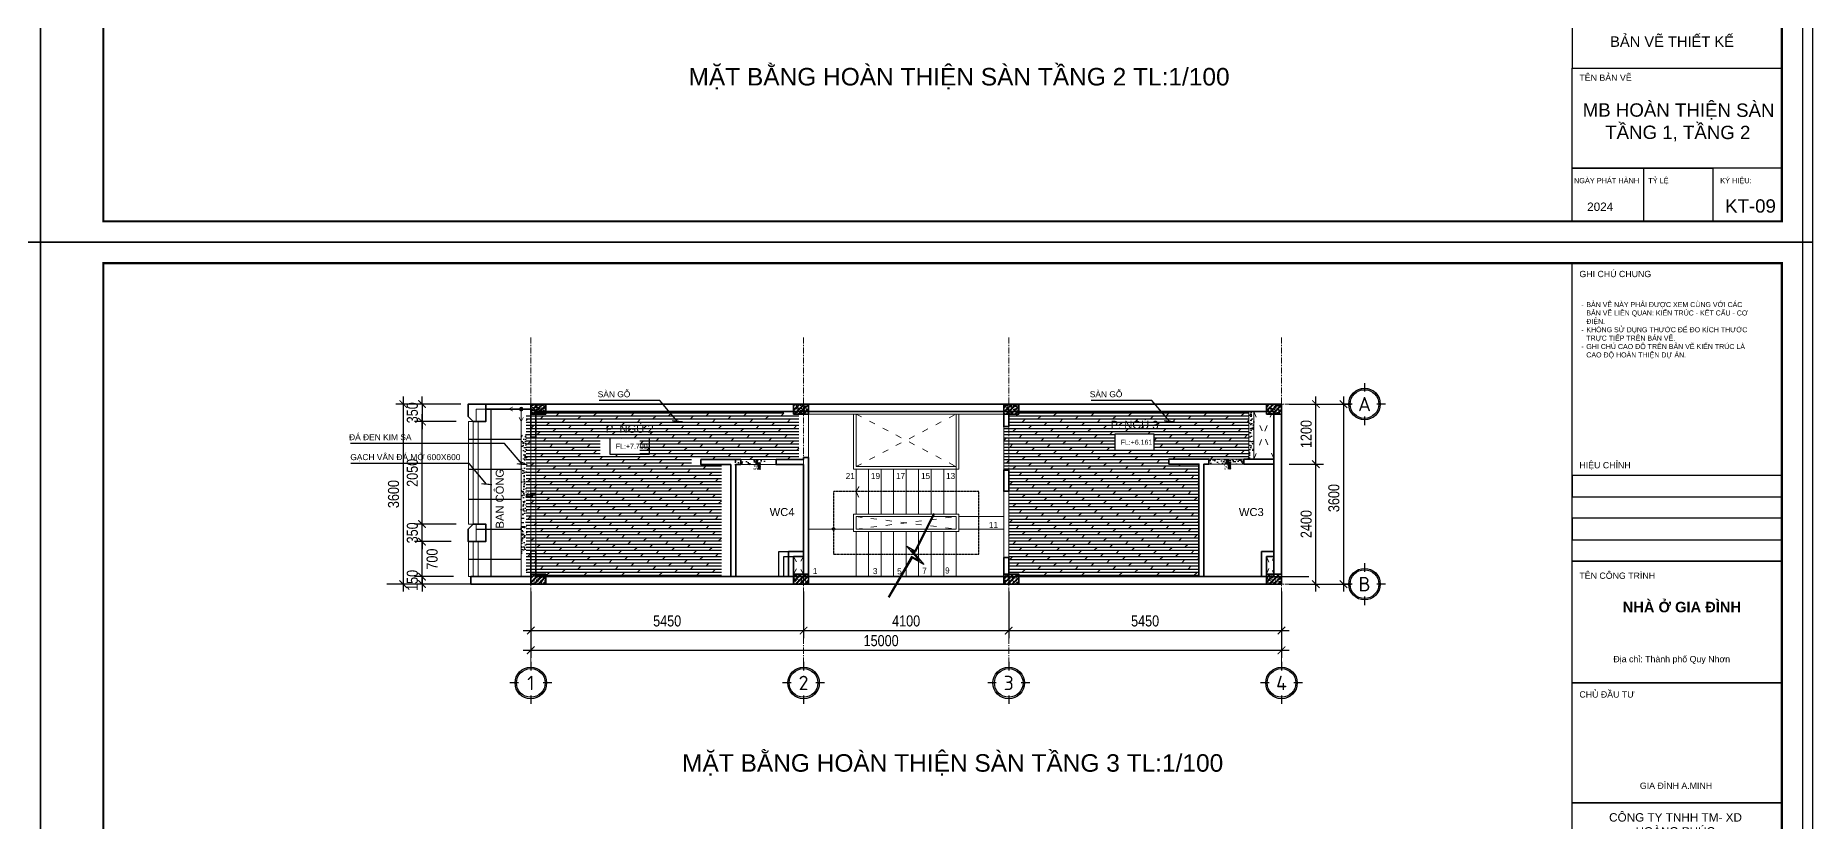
# Model space of a CAD drawing. Header units: inches. Extents: x 236662 to 497023, y -248575 to 81795.
# Drawn here: x 388193 to 423698, y -39983 to -24273 of the extents above; entities that cross this region are included whole.
import ezdxf
from ezdxf.enums import TextEntityAlignment as Align

# ---------------------------------------------------------------- set-up
doc = ezdxf.new("R2010")
doc.units = ezdxf.units.IN
doc.header["$LTSCALE"] = 10
doc.header["$MEASUREMENT"] = 0
for name, pattern in [('ACAD_ISO03W100', [30, 12, -18]), ('CENTER', [2, 1.25, -0.25, 0.25, -0.25]), ('DASHED2', [0.375, 0.25, -0.125])]:
    doc.linetypes.add(name, pattern=pattern)
for name, color, linetype in [('01. HP_TEXT', 9, 'Continuous'), ('07. HP_KY HIEU', 43, 'Continuous'), ('07. HP_KY HIEU @ 1', 43, 'Continuous'), ('08. HP_DIM', 118, 'Continuous'), ('hach', 7, 'Continuous'), ('TEXT', 2, 'Continuous')]:
    doc.layers.add(name, color=color, linetype=linetype)
for name, color, linetype, lineweight in [('02. HP_BE TONG', 1, 'Continuous', 35), ('03. HP_TUONG', 2, 'Continuous', 35), ('05. HP_TRUC', 251, 'CENTER', 5), ('06. HP_THAY 1', 134, 'Continuous', 15), ('06. HP_THAY 2', 147, 'Continuous', 13), ('09_HP_HATCH', 8, 'Continuous', 5), ('14. HP_OPENING', 250, 'ACAD_ISO03W100', 5), ('GHICHU', 7, 'Continuous', 9), ('N KHUAT', 8, 'Continuous', 5)]:
    doc.layers.add(name, color=color, linetype=linetype, lineweight=lineweight)
doc.layers.add('Tpl_Bound', color=1, linetype='Continuous', plot=False)
doc.styles.add('AVO', font='VAVOB.TTF')
doc.styles.add('BAOANNOTE', font='arial.ttf', dxfattribs={"width": 0.8})
doc.styles.add('ISOCP50', font='isocpeur.ttf')
doc.styles.get("Standard").update_dxf_attribs({"font": 'arial.ttf'})
doc.styles.add('TA1', font='arial.ttf')
doc.styles.add('Tahoma', font='tahoma.ttf')
doc.styles.add('TEXT (none)', font='arial.ttf')
doc.styles.add('text2', font='VHELVCN.TTF')
doc.dimstyles.new('AL-100', dxfattribs={"dimtxt": 220, "dimasz": 150, "dimexe": 150, "dimexo": 150, "dimgap": 80, "dimtad": 1, "dimdec": 0, "dimzin": 9, "dimtxsty": 'text2', "dimblk": 'ARCHTICK', "dimcen": 1, "dimdle": 150, "dimclrd": 256, "dimclre": 256, "dimclrt": 7, "dimadec": 0, "dimazin": 0, "dimtfac": 1, "dimtdec": 0, "dimtix": 1, "dimtmove": 2, "dimatfit": 3, "dimldrblk": 'ARCHTICK', "dimfxl": 1, "dimtolj": 1, "dimtzin": 0, "dimlwd": -1, "dimlwe": -1, "dimarcsym": 0})
pattern_1 = [(50, (35217.4, 0), (179.315046, -15.688034), [18.75, -206.25]), (355, (35217.4, 0), (-34.68783, 188.04803), [15, -165]), (100.451444, (35232.35, -1.3), (144.62721, 172.36), [15.93505, -175.28553]), (46.1842, (35217.4, 50), (266.81033, -41.37982), [28.125, -309.375]), (96.635635, (35239.64, 46.55), (233.66549, 243.52965), [23.90259, -262.92844]), (351.18416, (35217.4, 50), (233.66549, 243.52965), [22.5, -247.5]), (21, (35242.4, 37.5), (149.226763, -100.65472), [18.75, -206.25]), (326, (35242.4, 37.5), (60.82883, 181.28751), [15, -165]), (71.451445, (35254.84, 29.11), (210.055594, 80.63279), [15.93505, -175.28553]), (37.5, (35217.41, 0), (3.039964, 83.223463), [0, -163, 0, -167.5, 0, -165.625]), (7.5, (35217.41, 0), (65.767384, 98.602928), [0, -95.5, 0, -159.25, 0, -63.125]), (327.5, (35161.66, 0), (133.455609, -5.638718), [0, -62.5, 0, -195, 0, -258.75]), (317.5, (35136.66, 0), (145.796542, 25.026246), [0, -81.25, 0, -129.5, 0, -183.75])]
pattern_2 = [(50, (35409.35, 0), (179.315046, -15.688034), [18.75, -206.25]), (355, (35409.35, 0), (-34.68783, 188.04803), [15, -165]), (100.451444, (35424.3, -1.3), (144.62721, 172.36), [15.93505, -175.28553]), (46.1842, (35409.35, 50), (266.81033, -41.37982), [28.125, -309.375]), (96.635635, (35431.6, 46.55), (233.66549, 243.52965), [23.90259, -262.92844]), (351.18416, (35409.35, 50), (233.66549, 243.52965), [22.5, -247.5]), (21, (35434.35, 37.5), (149.226763, -100.65472), [18.75, -206.25]), (326, (35434.35, 37.5), (60.82883, 181.28751), [15, -165]), (71.451445, (35446.79, 29.11), (210.055594, 80.63279), [15.93505, -175.28553]), (37.5, (35409.35, 0), (3.039964, 83.223463), [0, -163, 0, -167.5, 0, -165.625]), (7.5, (35409.35, 0), (65.767384, 98.602928), [0, -95.5, 0, -159.25, 0, -63.125]), (327.5, (35353.6, 0), (133.455609, -5.638718), [0, -62.5, 0, -195, 0, -258.75]), (317.5, (35328.6, 0), (145.796542, 25.026246), [0, -81.25, 0, -129.5, 0, -183.75])]

# ---------------------------------------------------------------- blocks, each defined once
blk = doc.blocks.new('_ArchTick')
at = {"color": 0, "linetype": 'ByBlock', "const_width": 0.15}
blk.add_lwpolyline([(-0.5, -0.5), (0.5, 0.5)], dxfattribs=at)
blk = doc.blocks.new('*D1394')
at = {"layer": '08. HP_DIM', "transparency": 16777216}
for p, q in [((398089, -35389), (398089, -36712)), ((413089, -35389), (413089, -36712)), ((397939, -36562), (413239, -36562))]:
    blk.add_line(p, q, dxfattribs=at)
at = {"layer": 'Defpoints', "color": 0, "transparency": 16777216}
for p in [(398089, -35239), (413089, -35239), (413089, -36562)]:
    blk.add_point(p, dxfattribs=at)
at = {"layer": '08. HP_DIM', "transparency": 16777216, "xscale": 150, "yscale": 150, "zscale": 150, "rotation": 180}
blk.add_blockref('_ArchTick', (398089, -36562), dxfattribs=at)
at = {"layer": '08. HP_DIM', "transparency": 16777216, "xscale": 150, "yscale": 150, "zscale": 150}
blk.add_blockref('_ArchTick', (413089, -36562), dxfattribs=at)
at = {"layer": '08. HP_DIM', "color": 7, "transparency": 16777216, "insert": (405089, -36370), "char_height": 220, "attachment_point": 5, "style": 'text2'}
blk.add_mtext('\\A1;15000', dxfattribs=at)
blk = doc.blocks.new('grid test1')
at = {"ltscale": 20}
for p, q in [((0, 440), (0, 260)), ((-260, 0), (-440, 0)), ((440, 0), (260, 0)), ((0, -260), (0, -440))]:
    blk.add_line(p, q, dxfattribs=at)
at = {"color": 251, "ltscale": 20, "true_color": 0x636466}
for radius in [330, 300]:
    blk.add_circle((0, 0), radius, dxfattribs=at)
at = {"layer": '01. HP_TEXT', "color": 2, "ltscale": 20, "true_color": 0xf1eb1f, "style": 'ISOCP50'}
blk.add_attdef('GRID', text='', height=300, dxfattribs=at).set_placement((-37, 0), align=Align.MIDDLE_CENTER)
blk = doc.blocks.new('zcsadsdasd3')
at = {"layer": '05. HP_TRUC', "ltscale": 10}
for p, q in [((-15000, 4933), (-15000, -1554)), ((-9550, 4933), (-9550, -1554)), ((-5450, 4933), (-5450, -1554)), ((0, 4933), (0, -1554)), ((-15930, 3600), (1239, 3600)), ((-15930, 0), (1239, 0))]:
    blk.add_line(p, q, dxfattribs=at)
at = {"layer": '07. HP_KY HIEU @ 1', "ltscale": 20}
ref = blk.add_blockref('grid test1', (1659, 3600), dxfattribs=dict(at, xscale=0.9555000001564621, yscale=0.9555000001564621, zscale=0.9555000001564621))
ref.add_attrib('GRID', 'A', dxfattribs={"layer": 'TEXT', "ltscale": 20, "height": 287, "style": 'ISOCP50'}).set_placement((1659, 3600), align=Align.MIDDLE_CENTER)
ref = blk.add_blockref('grid test1', (1659, 0), dxfattribs=dict(at, xscale=0.9555000001564621, yscale=0.9555000001564621, zscale=0.9555000001564621))
ref.add_attrib('GRID', 'B', dxfattribs={"layer": 'TEXT', "ltscale": 20, "height": 287, "style": 'ISOCP50'}).set_placement((1659, 0), align=Align.MIDDLE_CENTER)
ref = blk.add_blockref('grid test1', (-15000, -1975), dxfattribs=dict(at, xscale=0.9555000001564621, yscale=0.9555000001564621, zscale=0.9555000001564621))
ref.add_attrib('GRID', '1', dxfattribs={"layer": 'TEXT', "ltscale": 20, "height": 287, "style": 'ISOCP50'}).set_placement((-15000, -1975), align=Align.MIDDLE_CENTER)
ref = blk.add_blockref('grid test1', (-9550, -1975), dxfattribs=dict(at, xscale=0.9555000001564621, yscale=0.9555000001564621, zscale=0.9555000001564621))
ref.add_attrib('GRID', '2', dxfattribs={"layer": 'TEXT', "ltscale": 20, "height": 287, "style": 'ISOCP50'}).set_placement((-9550, -1975), align=Align.MIDDLE_CENTER)
ref = blk.add_blockref('grid test1', (-5450, -1975), dxfattribs=dict(at, xscale=0.9555000001564621, yscale=0.9555000001564621, zscale=0.9555000001564621))
ref.add_attrib('GRID', '3', dxfattribs={"layer": 'TEXT', "ltscale": 20, "height": 287, "style": 'ISOCP50'}).set_placement((-5450, -1975), align=Align.MIDDLE_CENTER)
ref = blk.add_blockref('grid test1', (0, -1975), dxfattribs=dict(at, xscale=0.9555000001564621, yscale=0.9555000001564621, zscale=0.9555000001564621))
ref.add_attrib('GRID', '4', dxfattribs={"layer": 'TEXT', "ltscale": 20, "height": 287, "style": 'ISOCP50'}).set_placement((0, -1975), align=Align.MIDDLE_CENTER)
blk = doc.blocks.new('*D1399')
at = {"layer": '08. HP_DIM', "transparency": 16777216}
for p, q in [((413239, -32839), (413925, -32839)), ((413775, -35389), (413775, -32689)), ((413239, -35239), (413925, -35239))]:
    blk.add_line(p, q, dxfattribs=at)
at = {"layer": 'Defpoints', "color": 0, "transparency": 16777216}
for p in [(413089, -32839), (413775, -32839), (413089, -35239)]:
    blk.add_point(p, dxfattribs=at)
at = {"layer": '08. HP_DIM', "transparency": 16777216, "xscale": 150, "yscale": 150, "zscale": 150}
for p, rotation in [((413775, -32839), 90), ((413775, -35239), 270)]:
    blk.add_blockref('_ArchTick', p, dxfattribs=dict(at, rotation=rotation))
at = {"layer": '08. HP_DIM', "color": 7, "transparency": 16777216, "insert": (413583, -34039), "char_height": 220, "attachment_point": 5, "rotation": 90, "style": 'text2'}
blk.add_mtext('\\A1;2400', dxfattribs=at)
blk = doc.blocks.new('*D1400')
at = {"layer": '08. HP_DIM', "transparency": 16777216}
for p, q in [((413775, -32989), (413775, -31489)), ((413239, -31639), (413925, -31639)), ((413239, -32839), (413925, -32839))]:
    blk.add_line(p, q, dxfattribs=at)
at = {"layer": 'Defpoints', "color": 0, "transparency": 16777216}
for p in [(413089, -31639), (413775, -31639), (413089, -32839)]:
    blk.add_point(p, dxfattribs=at)
at = {"layer": '08. HP_DIM', "transparency": 16777216, "xscale": 150, "yscale": 150, "zscale": 150}
for p, rotation in [((413775, -31639), 90), ((413775, -32839), 270)]:
    blk.add_blockref('_ArchTick', p, dxfattribs=dict(at, rotation=rotation))
at = {"layer": '08. HP_DIM', "color": 7, "transparency": 16777216, "insert": (413583, -32239), "char_height": 220, "attachment_point": 5, "rotation": 90, "style": 'text2'}
blk.add_mtext('\\A1;1200', dxfattribs=at)
blk = doc.blocks.new('KHUNG TEN A-3')
at = {"layer": '01. HP_TEXT'}
for points in [[(365, 220.95), (365, 292), (415, 292), (415, 220.95)], [(365, 241.41), (365, 236.3), (415, 236.3), (415, 241.41)], [(365, 231.18), (365, 236.3), (415, 236.3), (415, 231.18)], [(365, 231.18), (365, 226.07), (415, 226.07), (415, 231.18)], [(365, 220.95), (365, 226.07), (415, 226.07), (415, 220.95)], [(365, 191.95), (365, 220.95), (415, 220.95), (415, 191.95)], [(365, 163.34), (365, 191.95), (415, 191.95), (415, 163.34)], [(365, 116.74), (365, 163.34), (415, 163.34), (415, 116.74)], [(365, 61.35), (365, 41.47), (415, 41.47), (415, 61.35)], [(365, 17.61), (365, 41.47), (415, 41.47), (415, 17.61)], [(365, 5), (365, 17.61), (398.56, 17.61), (398.56, 5)], [(398.56, 5), (382.12, 5), (382.12, 17.61), (398.56, 17.61)], [(398.56, 5), (415, 5), (415, 17.61), (398.56, 17.61)]]:
    blk.add_lwpolyline(points, close=True, dxfattribs=at)
at = {"layer": '02. HP_BE TONG', "color": 1, "const_width": 0.5}
blk.add_lwpolyline([(15, 5), (415, 5), (415, 292), (15, 292)], close=True, dxfattribs=at)
at = {"layer": '06. HP_THAY 1'}
blk.add_lwpolyline([(0, 297), (420, 297), (420, 0), (0, 0)], close=True, dxfattribs=at)
at = {"layer": 'Defpoints'}
blk.add_lwpolyline([(0, 0), (420, 0), (420, 297), (0, 297)], close=True, dxfattribs=at)
at = {"layer": '01. HP_TEXT', "color": 7, "style": 'TA1'}
for s, height, p in [('GHI CHÚ CHUNG', 1.5, (366.75, 288.67)), ('HIỆU CHỈNH', 1.5, (366.75, 243.09)), ('TÊN CÔNG TRÌNH', 1.5, (366.75, 216.75)), ('CHỦ ĐẦU TƯ', 1.5, (366.75, 188.44)), ('TÊN BẢN VẼ', 1.5, (366.75, 38.47)), ('NGÀY PHÁT HÀNH', 1.25, (365.46, 14.06)), ('TỶ LỆ', 1.25, (383.16, 14.06)), ('KÝ HIỆU:', 1.25, (400.31, 14.06)), ('2024', 2, (368.6, 7.45))]:
    blk.add_text(s, height=height, dxfattribs=at).set_placement(p)
at = {"layer": '01. HP_TEXT', "style": 'TA1'}
blk.add_text('BẢN VẼ THIẾT KẾ', height=2.5, dxfattribs=at).set_placement((388.83, 47.82), align=Align.MIDDLE_CENTER)
at = {"layer": '01. HP_TEXT', "attachment_point": 1}
for s, width, gutter_width, heights, insert, char_height, style in [('\\pi-1.2,l2.4,t2.4,4.8;-^IBẢN VẼ NÀY PHẢI ĐƯỢC XEM CÙNG VỚI CÁC \\P\\pi0,t4.8;BẢN VẼ LIÊN QUAN: KIẾN TRÚC - KẾT CẤU - CƠ \\PĐIỆN.\\P\\pi-1.2,t2.4,4.8;-^IKHÔNG SỬ DỤNG THƯỚC ĐỂ ĐO KÍCH THƯỚC \\P\\pi0,t4.8;TRỰC TIẾP TRÊN BẢN VẼ.\\P\\pi-1.2,t2.4,4.8;-^IGHI CHÚ CAO ĐỘ TRÊN BẢN VẼ KIẾN TRÚC LÀ \\P\\pi0,t4.8;CAO ĐỘ HOÀN THIỆN DỰ ÁN.', 42.6333, 2.41, [32.36], (366, 282.73), 1.2, 'TEXT (none)'), ('\\pi10.25739;{\\fArial|b1|i0|c0|p34;NHÀ Ở GIA ĐÌNH}', 48.1904, 0.0339, [17.72], (366.81, 211.27), 2.5, 'TA1'), ('\\pi9.5649;CÔNG TY TNHH TM- XD \\P\\pi11.2177;      HOÀNG PHÚC', 53.4572, 0.0255, [0], (364.26, 160.88), 2, 'TA1')]:
    blk.add_mtext_dynamic_manual_height_columns(s, width=width, gutter_width=gutter_width, heights=heights, dxfattribs=dict(at, insert=insert, char_height=char_height, style=style))
at = {"layer": '01. HP_TEXT', "color": 7, "char_height": 1.5, "attachment_point": 1, "style": 'TA1'}
for s, width, insert in [('\\A1;\\pi-0.44848,l3,t7.05152,17.55152;Địa chỉ: Thành phố Quy Nhơn', 34.8513, (372.3, 198.36)), ('\\A1;\\pi-1.5,l3,t6,16.5;GIA ĐÌNH A.MINH', 42.6333, (379.66, 168.17))]:
    blk.add_mtext_dynamic_manual_height_columns(s, width=width, gutter_width=2.41, heights=[62.37], dxfattribs=dict(at, insert=insert))
blk = doc.blocks.new('*D1419')
at = {"layer": '08. HP_DIM', "transparency": 16777216}
for p, q in [((395915, -31639), (395915, -31489)), ((396497, -31639), (395765, -31639)), ((395915, -31639), (395915, -31989)), ((396597, -31989), (395765, -31989)), ((395915, -31989), (395915, -32139))]:
    blk.add_line(p, q, dxfattribs=at)
at = {"layer": 'Defpoints', "color": 0, "transparency": 16777216}
for p in [(396647, -31639, 6), (395915, -31989), (396747, -31989, 6)]:
    blk.add_point(p, dxfattribs=at)
at = {"layer": '08. HP_DIM', "transparency": 16777216, "xscale": 150, "yscale": 150, "zscale": 150}
for p, rotation in [((395915, -31639), 270), ((395915, -31989), 90)]:
    blk.add_blockref('_ArchTick', p, dxfattribs=dict(at, rotation=rotation))
at = {"layer": '08. HP_DIM', "color": 7, "transparency": 16777216, "insert": (395723, -31814), "char_height": 220, "attachment_point": 5, "rotation": 90, "style": 'text2'}
blk.add_mtext('\\A1;350', dxfattribs=at)
blk = doc.blocks.new('*D1420')
at = {"layer": '08. HP_DIM', "transparency": 16777216}
for p, q in [((396547, -35089), (395765, -35089)), ((395915, -35089), (395915, -34939)), ((395915, -35089), (395915, -35239)), ((396497, -35239), (395765, -35239)), ((395915, -35239), (395915, -35389))]:
    blk.add_line(p, q, dxfattribs=at)
at = {"layer": 'Defpoints', "color": 0, "transparency": 16777216}
for p in [(396697, -35089, 6), (395915, -35239), (396647, -35239, 6)]:
    blk.add_point(p, dxfattribs=at)
at = {"layer": '08. HP_DIM', "transparency": 16777216, "xscale": 150, "yscale": 150, "zscale": 150}
for p, rotation in [((395915, -35089), 270), ((395915, -35239), 90)]:
    blk.add_blockref('_ArchTick', p, dxfattribs=dict(at, rotation=rotation))
at = {"layer": '08. HP_DIM', "color": 7, "transparency": 16777216, "insert": (395723, -35164), "char_height": 220, "attachment_point": 5, "rotation": 90, "style": 'text2'}
blk.add_mtext('\\A1;150', dxfattribs=at)
blk = doc.blocks.new('Level mark - Plan 2')
blk.add_lwpolyline([(12.53, 0.4), (12.53, 3.6), (4.64, 3.6), (4.64, 0.4)], close=True)
at = {"style": 'BAOANNOTE', "flags": 8}
blk.add_attdef('FL%%P0.000', text='', height=2, dxfattribs=at).set_placement((9, 2), align=Align.MIDDLE_CENTER)
blk = doc.blocks.new('*D1326')
at = {"layer": '08. HP_DIM', "transparency": 16777216}
for p, q in [((-15000, -3750), (-15000, -5073)), ((0, -3750), (0, -5073)), ((-15150, -4923), (150, -4923))]:
    blk.add_line(p, q, dxfattribs=at)
at = {"layer": 'Defpoints', "color": 0, "transparency": 16777216}
for p in [(-15000, -3600), (0, -3600), (0, -4923)]:
    blk.add_point(p, dxfattribs=at)
at = {"layer": '08. HP_DIM', "transparency": 16777216, "xscale": 150, "yscale": 150, "zscale": 150, "rotation": 180}
blk.add_blockref('_ArchTick', (-15000, -4923), dxfattribs=at)
at = {"layer": '08. HP_DIM', "transparency": 16777216, "xscale": 150, "yscale": 150, "zscale": 150}
blk.add_blockref('_ArchTick', (0, -4923), dxfattribs=at)
at = {"layer": '08. HP_DIM', "color": 7, "transparency": 16777216, "insert": (-8000, -4731), "char_height": 220, "attachment_point": 5, "style": 'text2'}
blk.add_mtext('\\A1;15000', dxfattribs=at)
blk = doc.blocks.new('COT')
at = {"layer": '09_HP_HATCH'}
h = blk.add_hatch(dxfattribs=at)
h.set_pattern_fill('CHAU-01', color=256, scale=15, pattern_type=2)
h.set_pattern_definition([(50, (-55276.965, -37444.2), (107.58903, -9.41282), [11.25, -123.75]), (355, (-55276.97, -37444.2), (-20.8127, 112.82882), [9, -99]), (100.4514, (-55268, -37444.99), (86.7764, 103.41593), [9.56103, -105.17132]), (46.1842, (-55276.97, -37414.2), (160.08616, -24.82785), [16.875, -185.625]), (96.6356, (-55263.62, -37416.27), (140.1994, 146.11768), [14.34154, -157.75695]), (351.1842, (-55276.97, -37414.2), (140.1993, 146.1178), [13.5, -148.5]), (21, (-55261.965, -37421.7), (89.53606, -60.39283), [11.25, -123.75]), (326, (-55261.97, -37421.7), (36.4973, 108.7725), [9, -99]), (71.4514, (-55254.5, -37426.73), (126.0334, 48.37957), [9.56103, -105.17132]), (37.5, (-55276.965, -37444.2), (1.823978, 49.934078), [0, -97.8, 0, -100.5, 0, -99.375]), (7.5, (-55276.965, -37444.2), (39.46043, 59.161757), [0, -57.3, 0, -95.55, 0, -37.875]), (327.5, (-55310.415, -37444.2), (80.073365, -3.38323), [0, -37.5, 0, -117, 0, -155.25]), (317.5, (-55325.415, -37444.2), (87.477925, 15.01575), [0, -48.75, 0, -77.7, 0, -110.25]), (45, (-55276.965, -37444.2), (-45.07806, 45.07806), []), (45, (-55276.965, -37425.827), (-45.07806, 45.07806), [])])
h.paths.add_polyline_path([(0, -200), (300, -200), (300, 0), (0, 0)])
at = {"layer": '02. HP_BE TONG'}
blk.add_lwpolyline([(0, -200), (300, -200), (300, 0), (0, 0)], close=True, dxfattribs=at)
blk = doc.blocks.new('ádasdwdczxzc')
at = {"layer": '03. HP_TUONG'}
for p in [(-15000, 3600), (-9750, 3600), (-5550, 3600), (-300, 3600), (-15000, 200), (-9750, 200), (-5550, 200), (-300, 200)]:
    blk.add_blockref('COT', p, dxfattribs=at)
blk = doc.blocks.new('*D1327')
at = {"layer": '08. HP_DIM', "transparency": 16777216}
for p, q in [((-15000, -3750), (-15000, -4679)), ((-9550, -3750), (-9550, -4679)), ((-15150, -4529), (-9400, -4529))]:
    blk.add_line(p, q, dxfattribs=at)
at = {"layer": 'Defpoints', "color": 0, "transparency": 16777216}
for p in [(-15000, -3600), (-9550, -3600), (-9550, -4529)]:
    blk.add_point(p, dxfattribs=at)
at = {"layer": '08. HP_DIM', "transparency": 16777216, "xscale": 150, "yscale": 150, "zscale": 150, "rotation": 180}
blk.add_blockref('_ArchTick', (-15000, -4529), dxfattribs=at)
at = {"layer": '08. HP_DIM', "transparency": 16777216, "xscale": 150, "yscale": 150, "zscale": 150}
blk.add_blockref('_ArchTick', (-9550, -4529), dxfattribs=at)
at = {"layer": '08. HP_DIM', "color": 7, "transparency": 16777216, "insert": (-12275, -4337), "char_height": 220, "attachment_point": 5, "style": 'text2'}
blk.add_mtext('\\A1;5450', dxfattribs=at)
blk = doc.blocks.new('*D1328')
at = {"layer": '08. HP_DIM', "transparency": 16777216}
for p, q in [((-9550, -3750), (-9550, -4679)), ((-5450, -3750), (-5450, -4679)), ((-9700, -4529), (-5300, -4529))]:
    blk.add_line(p, q, dxfattribs=at)
at = {"layer": 'Defpoints', "color": 0, "transparency": 16777216}
for p in [(-9550, -3600), (-5450, -3600), (-5450, -4529)]:
    blk.add_point(p, dxfattribs=at)
at = {"layer": '08. HP_DIM', "transparency": 16777216, "xscale": 150, "yscale": 150, "zscale": 150, "rotation": 180}
blk.add_blockref('_ArchTick', (-9550, -4529), dxfattribs=at)
at = {"layer": '08. HP_DIM', "transparency": 16777216, "xscale": 150, "yscale": 150, "zscale": 150}
blk.add_blockref('_ArchTick', (-5450, -4529), dxfattribs=at)
at = {"layer": '08. HP_DIM', "color": 7, "transparency": 16777216, "insert": (-7500, -4337), "char_height": 220, "attachment_point": 5, "style": 'text2'}
blk.add_mtext('\\A1;4100', dxfattribs=at)
blk = doc.blocks.new('*D1329')
at = {"layer": '08. HP_DIM', "transparency": 16777216}
for p, q in [((-5450, -3750), (-5450, -4679)), ((0, -3750), (0, -4679)), ((-5600, -4529), (150, -4529))]:
    blk.add_line(p, q, dxfattribs=at)
at = {"layer": 'Defpoints', "color": 0, "transparency": 16777216}
for p in [(-5450, -3600), (0, -3600), (0, -4529)]:
    blk.add_point(p, dxfattribs=at)
at = {"layer": '08. HP_DIM', "transparency": 16777216, "xscale": 150, "yscale": 150, "zscale": 150, "rotation": 180}
blk.add_blockref('_ArchTick', (-5450, -4529), dxfattribs=at)
at = {"layer": '08. HP_DIM', "transparency": 16777216, "xscale": 150, "yscale": 150, "zscale": 150}
blk.add_blockref('_ArchTick', (0, -4529), dxfattribs=at)
at = {"layer": '08. HP_DIM', "color": 7, "transparency": 16777216, "insert": (-2725, -4337), "char_height": 220, "attachment_point": 5, "style": 'text2'}
blk.add_mtext('\\A1;5450', dxfattribs=at)
blk = doc.blocks.new('*D1330')
at = {"layer": '08. HP_DIM', "transparency": 16777216}
for p, q in [((365, 0), (1389, 0)), ((1239, 150), (1239, -3750)), ((365, -3600), (1389, -3600))]:
    blk.add_line(p, q, dxfattribs=at)
at = {"layer": 'Defpoints', "color": 0, "transparency": 16777216}
for p in [(215, 0), (215, -3600), (1239, -3600)]:
    blk.add_point(p, dxfattribs=at)
at = {"layer": '08. HP_DIM', "transparency": 16777216, "xscale": 150, "yscale": 150, "zscale": 150}
for p, rotation in [((1239, 0), 90), ((1239, -3600), 270)]:
    blk.add_blockref('_ArchTick', p, dxfattribs=dict(at, rotation=rotation))
at = {"layer": '08. HP_DIM', "color": 7, "transparency": 16777216, "insert": (1047, -1880), "char_height": 220, "attachment_point": 5, "rotation": 90, "style": 'text2'}
blk.add_mtext('\\A1;3600', dxfattribs=at)
blk = doc.blocks.new('Step Symbol - Metric')
h = blk.add_hatch()
h.set_pattern_fill('_USER', color=0, angle=45, style=0, pattern_type=0)
h.set_pattern_definition([(45, (0, 4), (-0.70711, 0.70711), [])])
h.paths.add_polyline_path([(8, 0), (8, -3), (-3, -3), (-3, 1), (-8, 1), (-8, 4), (0, 4), (0, 0)])
at = {"color": 0}
blk.add_lwpolyline([(8, 0), (0, 0), (0, 4), (-8, 4)], dxfattribs=at)
blk.add_attdef('Step', (2, 2), '', height=3, dxfattribs=at)
blk = doc.blocks.new('*D1325')
at = {"layer": '08. HP_DIM', "transparency": 16777216}
for p, q in [((-17549, 150), (-17549, -3750)), ((-16400, 0), (-17699, 0)), ((-16400, -3600), (-17699, -3600))]:
    blk.add_line(p, q, dxfattribs=at)
at = {"layer": 'Defpoints', "color": 0, "transparency": 16777216}
for p in [(-16250, 0, 6), (-17549, -3600), (-16250, -3600, 6)]:
    blk.add_point(p, dxfattribs=at)
at = {"layer": '08. HP_DIM', "transparency": 16777216, "xscale": 150, "yscale": 150, "zscale": 150}
for p, rotation in [((-17549, 0), 90), ((-17549, -3600), 270)]:
    blk.add_blockref('_ArchTick', p, dxfattribs=dict(at, rotation=rotation))
at = {"layer": '08. HP_DIM', "color": 7, "transparency": 16777216, "insert": (-17742, -1800), "char_height": 220, "attachment_point": 5, "rotation": 90, "style": 'text2'}
blk.add_mtext('\\A1;3600', dxfattribs=at)
blk = doc.blocks.new('*D1368')
at = {"layer": '08. HP_DIM', "transparency": 16777216}
for p, q in [((396497, -34389), (395765, -34389)), ((395915, -35239), (395915, -34239)), ((396547, -35089), (395765, -35089))]:
    blk.add_line(p, q, dxfattribs=at)
at = {"layer": 'Defpoints', "color": 0, "transparency": 16777216}
for p in [(395915, -34389), (396647, -34389, -319), (396697, -35089, -319)]:
    blk.add_point(p, dxfattribs=at)
at = {"layer": '08. HP_DIM', "transparency": 16777216, "xscale": 150, "yscale": 150, "zscale": 150}
for p, rotation in [((395915, -34389), 90), ((395915, -35089), 270)]:
    blk.add_blockref('_ArchTick', p, dxfattribs=dict(at, rotation=rotation))
at = {"layer": '08. HP_DIM', "color": 7, "transparency": 16777216, "insert": (396118, -34739), "char_height": 220, "attachment_point": 5, "rotation": 90, "style": 'text2'}
blk.add_mtext('\\A1;700', dxfattribs=at)
blk = doc.blocks.new('*D1369')
at = {"layer": '08. HP_DIM', "transparency": 16777216}
for p, q in [((396597, -34039), (395765, -34039)), ((395915, -34039), (395915, -33889)), ((395915, -34389), (395915, -34039)), ((396497, -34389), (395765, -34389)), ((395915, -34389), (395915, -34539))]:
    blk.add_line(p, q, dxfattribs=at)
at = {"layer": 'Defpoints', "color": 0, "transparency": 16777216}
for p in [(395915, -34039), (396747, -34039, -319), (396647, -34389, -319)]:
    blk.add_point(p, dxfattribs=at)
at = {"layer": '08. HP_DIM', "transparency": 16777216, "xscale": 150, "yscale": 150, "zscale": 150}
for p, rotation in [((395915, -34039), 270), ((395915, -34389), 90)]:
    blk.add_blockref('_ArchTick', p, dxfattribs=dict(at, rotation=rotation))
at = {"layer": '08. HP_DIM', "color": 7, "transparency": 16777216, "insert": (395723, -34214), "char_height": 220, "attachment_point": 5, "rotation": 90, "style": 'text2'}
blk.add_mtext('\\A1;350', dxfattribs=at)
blk = doc.blocks.new('*D1370')
at = {"layer": '08. HP_DIM', "transparency": 16777216}
for p, q in [((395915, -34189), (395915, -31839)), ((396597, -31989), (395765, -31989)), ((396597, -34039), (395765, -34039))]:
    blk.add_line(p, q, dxfattribs=at)
at = {"layer": 'Defpoints', "color": 0, "transparency": 16777216}
for p in [(395915, -31989), (396747, -31989, -319), (396747, -34039, -319)]:
    blk.add_point(p, dxfattribs=at)
at = {"layer": '08. HP_DIM', "transparency": 16777216, "xscale": 150, "yscale": 150, "zscale": 150}
for p, rotation in [((395915, -31989), 90), ((395915, -34039), 270)]:
    blk.add_blockref('_ArchTick', p, dxfattribs=dict(at, rotation=rotation))
at = {"layer": '08. HP_DIM', "color": 7, "transparency": 16777216, "insert": (395723, -33014), "char_height": 220, "attachment_point": 5, "rotation": 90, "style": 'text2'}
blk.add_mtext('\\A1;2050', dxfattribs=at)
blk = doc.blocks.new('DINHVIGACH')
at = {"linetype": 'Continuous'}
h = blk.add_hatch(color=256, dxfattribs=at)
edge = h.paths.add_edge_path()
edge.add_ellipse((0, 0), major_axis=(133, 0), ratio=1, start_angle=-0.00147, end_angle=359.99853, ccw=False)
at = {"const_width": 50}
for points in [[(0, 0), (1000, 0)], [(0, -1000), (0, 0)], [(648, 175), (1000, 0), (648, -175)], [(-175, -648), (0, -1000), (175, -648)]]:
    blk.add_lwpolyline(points, dxfattribs=at)
at = {"extrusion": (0, 0, -1)}
blk.add_ellipse((0, 0), major_axis=(133, 0), ratio=1, start_param=2.56493945268e-05, end_param=6.283210956574112, dxfattribs=at)
blk = doc.blocks.new('mb tang 3')
at = {"layer": '07. HP_KY HIEU'}
h = blk.add_hatch(color=256, dxfattribs=at)
h.dxf.hatch_style = 1
edge = h.paths.add_edge_path()
edge.add_arc((-8950, -2500), 25, 0, 360)
at = {"layer": '03. HP_TUONG'}
for p, q in [((-750, -1100), (-750, -1200)), ((-5550, -3067.5), (-5450, -3067.5)), ((-400, -3450), (-400, -2950)), ((-400, -2950), (-150, -2950)), ((-300, -3450), (-300, -3050)), ((-300, -3050), (-150, -3050))]:
    blk.add_line(p, q, dxfattribs=at)
for points in [[(-16250, -250), (-16150, -350), (-15900, -350), (-15900, 0), (-16250, 0), (-16250, -250)], [(-15900, 0), (-15000, 0), (-15000, -100), (-15900, -100)], [(-15000, -2935), (-15000, -3600), (0, -3600), (0, 0), (-15000, 0), (-15000, -665), (-14900, -665), (-14900, -150), (-150, -150), (-150, -3450), (-14900, -3450), (-14900, -2935)], [(-5550, -150), (-5450, -150), (-5450, -450), (-5550, -450)], [(-9550, -1110), (-9550, -1070), (-9450, -1070), (-9450, -3450), (-9550, -3450), (-9550, -1210), (-10100, -1210), (-10100, -1110)], [(-16250, -2500), (-16150, -2400), (-15900, -2400), (-15900, -2750), (-16250, -2750), (-16250, -2500)], [(-16200, -3600), (-15000, -3600), (-15000, -3450), (-16200, -3450)]]:
    blk.add_lwpolyline(points, close=True, dxfattribs=at)
for points in [[(-10800, -1210), (-10800, -1110), (-11600, -1110), (-11600, -1210), (-11000, -1210)], [(-11000, -3450), (-11000, -1210)], [(-10900, -3450), (-10900, -1210), (-10800, -1210)], [(-5450, -1742.5), (-5450, -1320), (-5550, -1320), (-5550, -1742.5), (-5450, -1742.5)], [(-1550, -3450), (-1550, -1200), (-1450, -1200), (-1450, -1100), (-2250, -1100), (-2250, -1200), (-1650, -1200), (-1650, -3450)], [(-750, -1100), (-150, -1100)], [(-750, -1200), (-150, -1200)], [(-9850, -3450), (-9850, -2950), (-9550, -2950)], [(-9750, -3450), (-9750, -3050), (-9550, -3050)], [(-5550, -3067.5), (-5550, -3450), (-5450, -3450), (-5450, -3067.5)]]:
    blk.add_lwpolyline(points, dxfattribs=at)
at = {"layer": '06. HP_THAY 1'}
for points in [[(-16150, -350), (-16050, -350), (-16050, -2400), (-16150, -2400)], [(-9450, -200), (-5550, -200), (-5550, -150), (-9450, -150)], [(-5450, -1742.5), (-5550, -1742.5), (-5550, -3067.5), (-5450, -3067.5)], [(-8550, -2200), (-6450, -2200), (-6450, -2550), (-8550, -2550)], [(-8500, -2250), (-6500, -2250), (-6500, -2500), (-8500, -2500)], [(-16150, -2750), (-16050, -2750), (-16050, -3450), (-16150, -3450)]]:
    blk.add_lwpolyline(points, close=True, dxfattribs=at)
for points in [[(-8550, -200), (-8550, -1300), (-6450, -1300), (-6450, -200)], [(-8500, -200), (-8500, -1250), (-6500, -1250), (-6500, -200)]]:
    blk.add_lwpolyline(points, dxfattribs=at)
at = {"layer": '06. HP_THAY 2'}
for p, q in [((-9450, -1070), (-9450, -200)), ((-8500, -1300), (-8500, -2200))]:
    blk.add_line(p, q, dxfattribs=at)
for points in [[(-6450, -2250), (-5550, -2250), (-5550, -200), (-6500, -200), (-6500, -2200), (-6450, -2200)], [(-650, -150), (-550, -150), (-550, -1100), (-650, -1100)], [(-15000, -665), (-14900, -665), (-14900, -2935), (-15000, -2935)], [(-10800, -1110), (-10100, -1110), (-10100, -1210), (-10800, -1210)], [(-8250, -2200), (-8250, -1300), (-8000, -1300), (-8000, -2200)], [(-8000, -2200), (-8000, -1300), (-7750, -1300), (-7750, -2200)], [(-7750, -2200), (-7750, -1300), (-7500, -1300), (-7500, -2200)], [(-7500, -2200), (-7500, -1300), (-7250, -1300), (-7250, -2200)], [(-7250, -2200), (-7250, -1300), (-7000, -1300), (-7000, -2200)], [(-7000, -2200), (-7000, -1300), (-6750, -1300), (-6750, -2200)], [(-6750, -2200), (-6750, -1300), (-6500, -1300), (-6500, -2200)], [(-1450, -1100), (-750, -1100), (-750, -1200), (-1450, -1200)], [(-6450, -2250), (-5550, -2250), (-5550, -2500), (-6450, -2500)], [(-8500, -3450), (-8500, -2550), (-8250, -2550), (-8250, -3450)], [(-8250, -3450), (-8250, -2550), (-8000, -2550), (-8000, -3450)], [(-8000, -3450), (-8000, -2550), (-7750, -2550), (-7750, -3450)], [(-7750, -3450), (-7750, -2550), (-7500, -2550), (-7500, -3450)], [(-7500, -3450), (-7500, -2550), (-7250, -2550), (-7250, -3450)], [(-7250, -3450), (-7250, -2550), (-7000, -2550), (-7000, -3450)], [(-7000, -3450), (-7000, -2550), (-6750, -2550), (-6750, -3450)], [(-6750, -3450), (-6750, -2550), (-6500, -2550), (-6500, -3450)]]:
    blk.add_lwpolyline(points, close=True, dxfattribs=at)
for points in [[(-8550, -2500), (-9450, -2500), (-9450, -3450), (-8500, -3450), (-8500, -2550)], [(-6450, -2500), (-5550, -2500), (-5550, -3450), (-6500, -3450), (-6500, -2550)], [(-6450, -2500), (-6450, -2550), (-6500, -2550)]]:
    blk.add_lwpolyline(points, dxfattribs=at)
at = {"layer": '07. HP_KY HIEU', "linetype": 'DASHED2'}
blk.add_lwpolyline([(-8950, -1750), (-8950, -3000), (-6050, -3000), (-6050, -1750)], close=True, dxfattribs=at)
at = {"layer": '07. HP_KY HIEU'}
for points in [[(-6951.7, -2187.3), (-7328.1, -2939.1), (-7483.3, -2849.5), (-7234.9, -3136.1), (-7390.1, -3046.5), (-7859.8, -3860.1)], [(-6935, -2196.9), (-7321, -2965.5), (-7393.4, -2923.7), (-7145, -3210.3), (-7383, -3072.9), (-7843.1, -3869.7)]]:
    blk.add_lwpolyline(points, dxfattribs=at)
blk.add_circle((-8950, -2500), 25, dxfattribs=at)
at = {"layer": '08. HP_DIM'}
blk.add_line((-400, -3450), (546.9, -3450), dxfattribs=at)
at = {"layer": '14. HP_OPENING'}
for p, q in [((-8500, -200), (-6500, -1250)), ((-8500, -1250), (-6500, -200)), ((-550, -150), (-150, -1100)), ((-550, -1100), (-200, -200)), ((-8500, -2250), (-6500, -2500)), ((-8500, -2500), (-6500, -2250)), ((-9750, -3050), (-9550, -3400)), ((-9750, -3400), (-9550, -3050)), ((-300, -3050), (-150, -3400)), ((-300, -3400), (-150, -3050))]:
    blk.add_line(p, q, dxfattribs=at)
at = {"layer": 'N KHUAT', "linetype": 'Continuous', "const_width": 20}
blk.add_lwpolyline([(-8446.4, -1865.5), (-8500, -1750), (-8439.4, -1646)], dxfattribs=at)
ref = blk.add_blockref('Level mark - Plan 2', (-13883.8, -1043.1), dxfattribs=dict(xscale=100, yscale=100, zscale=100))
ref.add_attrib('FL%%P0.000', 'FL:+7.700', dxfattribs={"height": 100, "style": 'BAOANNOTE'}).set_placement((-12983.8, -843.1), align=Align.MIDDLE_CENTER)
ref = blk.add_blockref('Level mark - Plan 2', (-3797.3, -963.1), dxfattribs=dict(xscale=100, yscale=100, zscale=100))
ref.add_attrib('FL%%P0.000', 'FL:+6.161', dxfattribs={"height": 100, "style": 'BAOANNOTE'}).set_placement((-2897.3, -763.1), align=Align.MIDDLE_CENTER)
at = {"layer": '07. HP_KY HIEU @ 1'}
ref = blk.add_blockref('Step Symbol - Metric', (-10450, -1210), dxfattribs=dict(at, xscale=-12.50000000000004, yscale=12.50000000000004, zscale=12.5, rotation=90))
ref.add_attrib('Step', '50', (-10468.4, -1324.3), dxfattribs={"layer": '0', "color": 7, "height": 75, "rotation": 90, "style": 'Tahoma'})
ref = blk.add_blockref('Step Symbol - Metric', (-1050, -1200), dxfattribs=dict(at, xscale=-12.50000000000004, yscale=12.50000000000004, zscale=12.5, rotation=90))
ref.add_attrib('Step', '50', (-1068.4, -1314.3), dxfattribs={"layer": '0', "color": 7, "height": 75, "rotation": 90, "style": 'Tahoma'})
ref = blk.add_blockref('Step Symbol - Metric', (-15000, -1833), dxfattribs=dict(at, xscale=-12.5, yscale=12.5, zscale=12.5))
ref.add_attrib('Step', '50', (-15114.3, -1814.6), dxfattribs={"layer": '0', "color": 7, "height": 75, "style": 'Tahoma'})
at = {"layer": '08. HP_DIM'}
blk.add_blockref('ádasdwdczxzc', (0, -3600), dxfattribs=at)
at = {"layer": '01. HP_TEXT', "style": 'TEXT (none)'}
for s, p in [('P. NGỦ 3 ', (-3414.3, -494.3)), ('P. NGỦ 2 ', (-13500.9, -574.3)), ('WC4', (-10226.3, -2239.1)), ('WC3', (-851.3, -2239.1))]:
    blk.add_text(s, height=159.88, dxfattribs=at).set_placement(p)
blk.add_text('BAN CÔNG', height=159.88, rotation=90, dxfattribs=at).set_placement((-15540.5, -2487.3))
at = {"layer": 'GHICHU', "color": 0, "linetype": 'Continuous', "style": 'AVO'}
for s, p in [('21', (-8706.7, -1497.8)), ('19', (-8201.3, -1497.8)), ('17', (-7701.3, -1497.8)), ('15', (-7201.3, -1497.8)), ('13', (-6701.3, -1497.8)), ('11', (-5844.7, -2476.2)), ('1', (-9364.4, -3399.4)), ('3', (-8164.4, -3399.4)), ('5', (-7679.1, -3403.5)), ('7', (-7176.8, -3390.1)), ('9', (-6721.2, -3387.9))]:
    blk.add_text(s, height=121, dxfattribs=at).set_placement(p)
at = {"layer": '08. HP_DIM'}
dim = blk.add_linear_dim(base=(-17549.4, -3600, -6.3), p1=(-16250, 0), p2=(-16250, -3600), angle=90, dimstyle='AL-100', dxfattribs=at)
dim.commit()
dim.dimension.update_dxf_attribs({"geometry": '*D1325', "text_midpoint": (-17741.7, -1800, -6.3)})
dim = blk.add_linear_dim(base=(1239.1, -3600), p1=(215, 0), p2=(215, -3600), angle=90, dimstyle='AL-100', dxfattribs=at)
dim.commit()
dim.dimension.update_dxf_attribs({"geometry": '*D1330', "text_midpoint": (1046.7, -1880), "dimtype": 128})
dim = blk.add_linear_dim(base=(0, -4922.9), p1=(-15000, -3600), p2=(0, -3600), dimstyle='AL-100', dxfattribs=at)
dim.commit()
dim.dimension.update_dxf_attribs({"geometry": '*D1326', "text_midpoint": (-8000, -4730.6), "dimtype": 128})
for base, p1, p2, picture, middle in [((-9550, -4529), (-15000, -3600), (-9550, -3600), '*D1327', (-12275, -4336.7)), ((-5450, -4529), (-9550, -3600), (-5450, -3600), '*D1328', (-7500, -4336.7)), ((0, -4529), (-5450, -3600), (0, -3600), '*D1329', (-2725, -4336.7))]:
    dim = blk.add_linear_dim(base=base, p1=p1, p2=p2, dimstyle='AL-100', dxfattribs=at)
    dim.commit()
    dim.dimension.update_dxf_attribs({"geometry": picture, "text_midpoint": middle})

msp = doc.modelspace()

# ---------------------------------------------------------------- hatches: boundary and pattern name
at = {"layer": 'hach'}
h = msp.add_hatch(dxfattribs=at)
h.set_pattern_fill('_USER', color=8, scale=600, pattern_type=0)
h.set_pattern_definition([(0, (397896.7, -31739.2), (0, 600), [])])
h.paths.add_polyline_path([(396996.7, -31739.2), (397896.7, -31739.2), (397896.7, -35089.2), (396846.7, -35089.2), (396846.7, -34389.2), (396996.7, -34389.2), (396996.7, -34039.2), (396846.7, -34039.2), (396846.7, -31989.2), (396996.7, -31989.2)])
h = msp.add_hatch(dxfattribs=at)
h.set_pattern_fill('_USER', color=8, scale=600, angle=90, pattern_type=0)
h.set_pattern_definition([(90, (397896.7, -31739.2), (-600, 4e-14), [])])
h.paths.add_polyline_path([(396996.7, -31739.2), (397896.7, -31739.2), (397896.7, -35089.2), (396846.7, -35089.2), (396846.7, -34389.2), (396996.7, -34389.2), (396996.7, -34039.2), (396846.7, -34039.2), (396846.7, -31989.2), (396996.7, -31989.2)])
h = msp.add_hatch(dxfattribs=at)
h.set_pattern_fill('DOLMIT', color=8, scale=250)
h.set_pattern_definition([(0, (35217.41, 0), (0, 62.5), []), (45, (35217.4, 0), (-125, 125), [88.38835, -176.7767])])
h.paths.add_polyline_path([(403346.7, -31839.2), (403146.7, -31839.2), (403146.7, -31789.2), (398196.7, -31789.2), (398196.7, -31839.2), (397996.7, -31839.2), (397996.7, -32239.2), (397996.7, -34639.2), (397996.7, -35039.2), (398196.7, -35039.2), (398196.7, -35089.2), (401896.7, -35089.2), (401896.7, -32849.2), (401296.7, -32849.2), (401296.7, -32749.2), (402096.7, -32749.2), (402796.7, -32749.2), (403346.7, -32749.2), (403346.7, -32709.2)])
h.paths.add_polyline_path([(400265.5, -32322.3), (400265.5, -32642.3), (399477.1, -32642.3), (399477.1, -32322.3)], flags=16)
h.paths.add_polyline_path([(403446.7, -31839.2), (403346.7, -31839.2), (403346.7, -32709.2), (403446.7, -32709.2)])
h.paths.add_polyline_path([(399570.9, -32559.5), (400255, -32559.5), (400255, -32406.4), (399570.9, -32406.4)], flags=8)
h.paths.add_polyline_path([(399345.1, -32267), (400464.3, -32267), (400464.3, -31962.5), (399345.1, -31962.5)], flags=24)
h = msp.add_hatch(dxfattribs=at)
h.set_pattern_fill('DOLMIT', color=8, scale=250)
h.set_pattern_definition([(0, (35409.35, 0), (0, 62.5), []), (45, (35409.35, 0), (-125, 125), [88.38835, -176.7767])])
h.paths.add_polyline_path([(407638.7, -32089.2), (407538.7, -32089.2), (407538.7, -32959.2), (407638.7, -32959.2)])
h.paths.add_polyline_path([(411438.7, -32839.2), (410838.7, -32839.2), (410838.7, -32739.2), (411638.7, -32739.2), (412338.7, -32739.2), (412438.7, -32739.2), (412438.7, -31789.2), (407838.7, -31789.2), (407838.7, -31839.2), (407638.7, -31839.2), (407638.7, -32089.2), (407638.7, -35039.2), (407838.7, -35039.2), (407838.7, -35089.2), (411438.7, -35089.2)])
h.paths.add_polyline_path([(409755.6, -32562.3), (409755.6, -32242.3), (410543.9, -32242.3), (410543.9, -32562.3)], flags=16)
h.paths.add_polyline_path([(409849.4, -32479.5), (410533.4, -32479.5), (410533.4, -32326.4), (409849.4, -32326.4)], flags=8)
h.paths.add_polyline_path([(409623.6, -32187.1), (410742.8, -32187.1), (410742.8, -31882.5), (409623.6, -31882.5)], flags=24)
h = msp.add_hatch(dxfattribs=at)
h.set_pattern_fill('AR-CONC', color=8, scale=25)
h.set_pattern_definition(pattern_2)
h.paths.add_polyline_path([(412538.7, -31789.2), (412438.7, -31789.2), (412438.7, -32739.2), (412538.7, -32739.2)])
h = msp.add_hatch(dxfattribs=at)
h.set_pattern_fill('AR-CONC', color=8, scale=25)
h.set_pattern_definition(pattern_1)
h.paths.add_polyline_path([(397996.7, -32239.2), (397896.7, -32239.2), (397896.7, -33422.2), (397996.7, -33422.2)])
h.paths.add_polyline_path([(397996.7, -33422.2), (397896.7, -33422.2), (397896.7, -34639.2), (397996.7, -34639.2)])
h = msp.add_hatch(dxfattribs=at)
h.set_pattern_fill('AR-CONC', color=8, scale=25)
h.set_pattern_definition(pattern_1)
h.paths.add_polyline_path([(402396.7, -32749.2), (402096.7, -32749.2), (402096.7, -32849.2), (402396.7, -32849.2)])
h.paths.add_polyline_path([(402796.7, -32749.2), (402396.7, -32749.2), (402396.7, -32849.2), (402796.7, -32849.2)])
h = msp.add_hatch(dxfattribs=at)
h.set_pattern_fill('AR-CONC', color=8, scale=25)
h.set_pattern_definition(pattern_2)
h.paths.add_polyline_path([(411988.7, -32739.2), (411638.7, -32739.2), (411638.7, -32839.2), (411988.7, -32839.2)])
h.paths.add_polyline_path([(412338.7, -32739.2), (411988.7, -32739.2), (411988.7, -32839.2), (412338.7, -32839.2)])

# ---------------------------------------------------------------- linework, layer by layer
at = {"layer": '06. HP_THAY 2', "elevation": 30.8}
msp.add_lwpolyline([(396996.7, -31739.2), (397896.7, -31739.2), (397896.7, -35089.2), (396846.7, -35089.2), (396846.7, -34389.2), (396996.7, -34389.2), (396996.7, -34039.2), (396846.7, -34039.2), (396846.7, -31989.2), (396996.7, -31989.2)], close=True, dxfattribs=at)
at = {"layer": '08. HP_DIM'}
msp.add_line((398844.7, -35239.2, 30.8), (395213.1, -35239.2, 30.8), dxfattribs=at)
at = {"layer": '08. HP_DIM', "elevation": 30.8}
for points in [[(403046.7, -35089.2), (403046.7, -34589.2), (403346.7, -34589.2)], [(403146.7, -35089.2), (403146.7, -34689.2), (403346.7, -34689.2)]]:
    msp.add_lwpolyline(points, dxfattribs=at)
at = {"layer": 'Tpl_Bound', "color": 1}
for points in [[(352879.4, -28403.8), (352879.4, -3500.1), (388288.8, -3500.1), (388288.8, -28403.8)], [(388288.8, -28403.8), (388288.8, -3500.1), (423698.1, -3500.1), (423698.1, -28403.8)], [(352879.4, -53307.6), (352879.4, -28403.8), (388288.8, -28403.8), (388288.8, -53307.6)], [(388288.8, -53307.6), (388288.8, -28403.8), (423698.1, -28403.8), (423698.1, -53307.6)]]:
    msp.add_lwpolyline(points, close=True, dxfattribs=at)

# ---------------------------------------------------------------- block references
at = {"color": 1, "xscale": 83.85096877510341, "yscale": 83.85096877510341, "zscale": 83.85096877510341}
for p in [(388288.8, -28403.8, 10.3), (388288.8, -53307.6, 20.6)]:
    msp.add_blockref('KHUNG TEN A-3', p, dxfattribs=at)
msp.add_blockref('mb tang 3', (413088.7, -31639.2))
at = {"layer": '07. HP_KY HIEU', "xscale": 0.25, "yscale": 0.25, "zscale": 0.25, "rotation": 270}
msp.add_blockref('DINHVIGACH', (397896.7, -31739.2, 30.8), dxfattribs=at)
at = {"layer": '08. HP_DIM'}
msp.add_blockref('zcsadsdasd3', (413088.7, -35239.2), dxfattribs=at)

# ---------------------------------------------------------------- texts
at = {"attachment_point": 1, "rotation": 359.89856}
for s, width, insert, char_height in [('\\pi204.22487;MB HOÀN THIỆN SÀN \\P\\pi655.19917;TẦNG 1, TẦNG 2', 4182.072, (418903.4, -25625.9, 10.3), 266.853), ('KT-09', 1044.005, (421952.7, -27545.1, 10.3), 266.85)]:
    msp.add_mtext_dynamic_manual_height_columns(s, width=width, gutter_width=6.99, heights=[0], dxfattribs=dict(at, insert=insert, char_height=char_height))
at = {"layer": '01. HP_TEXT', "style": 'TEXT (none)'}
for s, height, p in [('MẶT BẰNG HOÀN THIỆN SÀN TẦNG 2 TL:1/100', 350, (401240, -25270.8, 6.3)), ('SÀN GỖ', 119.91, (399425.8, -31502.5, 24.5)), ('SÀN GỖ', 119.91, (409257.6, -31502.5, -6.3)), ('ĐÁ ĐEN KIM SA', 119.907, (394458, -32361.3, 24.5)), ('GẠCH VÂN ĐÁ MỜ 600X600', 119.907, (394482.2, -32760.4, 24.5)), ('MẶT BẰNG HOÀN THIỆN SÀN TẦNG 3 TL:1/100', 350, (401112.3, -38988.8))]:
    msp.add_text(s, height=height, dxfattribs=at).set_placement(p)

# ---------------------------------------------------------------- dimensions: what is measured, and where the dimension line sits
at = {"layer": '08. HP_DIM'}
for base, p1, p2, picture, middle in [((395915.3, -31989.2, 24.5), (396646.7, -31639.2, 30.8), (396746.7, -31989.2, 30.8), '*D1419', (395722.9, -31814.2, 24.5)), ((413774.9, -31639.2), (413088.7, -32839.2), (413088.7, -31639.2), '*D1400', (413582.6, -32239.2)), ((395915.3, -31989.2, 349.4), (396746.7, -34039.2, 30.8), (396746.7, -31989.2, 30.8), '*D1370', (395722.9, -33014.2, 349.4)), ((413774.9, -32839.2), (413088.7, -35239.2), (413088.7, -32839.2), '*D1399', (413582.6, -34039.2)), ((395915.3, -34039.2, 349.4), (396646.7, -34389.2, 30.8), (396746.7, -34039.2, 30.8), '*D1369', (395722.9, -34214.2, 349.4)), ((395915.3, -35239.2, 24.5), (396696.7, -35089.2, 30.8), (396646.7, -35239.2, 30.8), '*D1420', (395722.9, -35164.2, 24.5))]:
    dim = msp.add_linear_dim(base=base, p1=p1, p2=p2, angle=90, dimstyle='AL-100', dxfattribs=at)
    dim.commit()
    dim.dimension.update_dxf_attribs({"geometry": picture, "text_midpoint": middle})
dim = msp.add_linear_dim(base=(395915.3, -34389.2, 349.4), p1=(396696.7, -35089.2, 30.8), p2=(396646.7, -34389.2, 30.8), angle=90, dimstyle='AL-100', dxfattribs=at)
dim.commit()
dim.dimension.update_dxf_attribs({"geometry": '*D1368', "text_midpoint": (396118.5, -34739.2, 349.4), "dimtype": 160})
dim = msp.add_linear_dim(base=(413088.7, -36562.1), p1=(398088.7, -35239.2), p2=(413088.7, -35239.2), dimstyle='AL-100', dxfattribs=at)
dim.commit()
dim.dimension.update_dxf_attribs({"geometry": '*D1394', "text_midpoint": (405088.7, -36369.8), "dimtype": 160})

# ---------------------------------------------------------------- leaders
at = {"layer": '07. HP_KY HIEU'}
for points in [[(401016.1, -31983.2, 24.5), (400664.9, -31569.2, 24.5), (399456.1, -31569.2, 24.5)], [(410847.9, -31983.2, -6.3), (410496.7, -31569.2, -6.3), (409287.8, -31569.2, -6.3)], [(397915, -32842, 24.5), (397563.8, -32427.9, 24.5), (394488.3, -32427.9, 24.5)], [(397206.7, -33241.1, 24.5), (396855.6, -32827.1, 24.5), (394492.8, -32827.1, 24.5)]]:
    msp.add_leader(points, dimstyle='AL-100', override={"dimgap": 80, "dimtad": 0}, dxfattribs=at)

doc.saveas('drawing.dxf')
